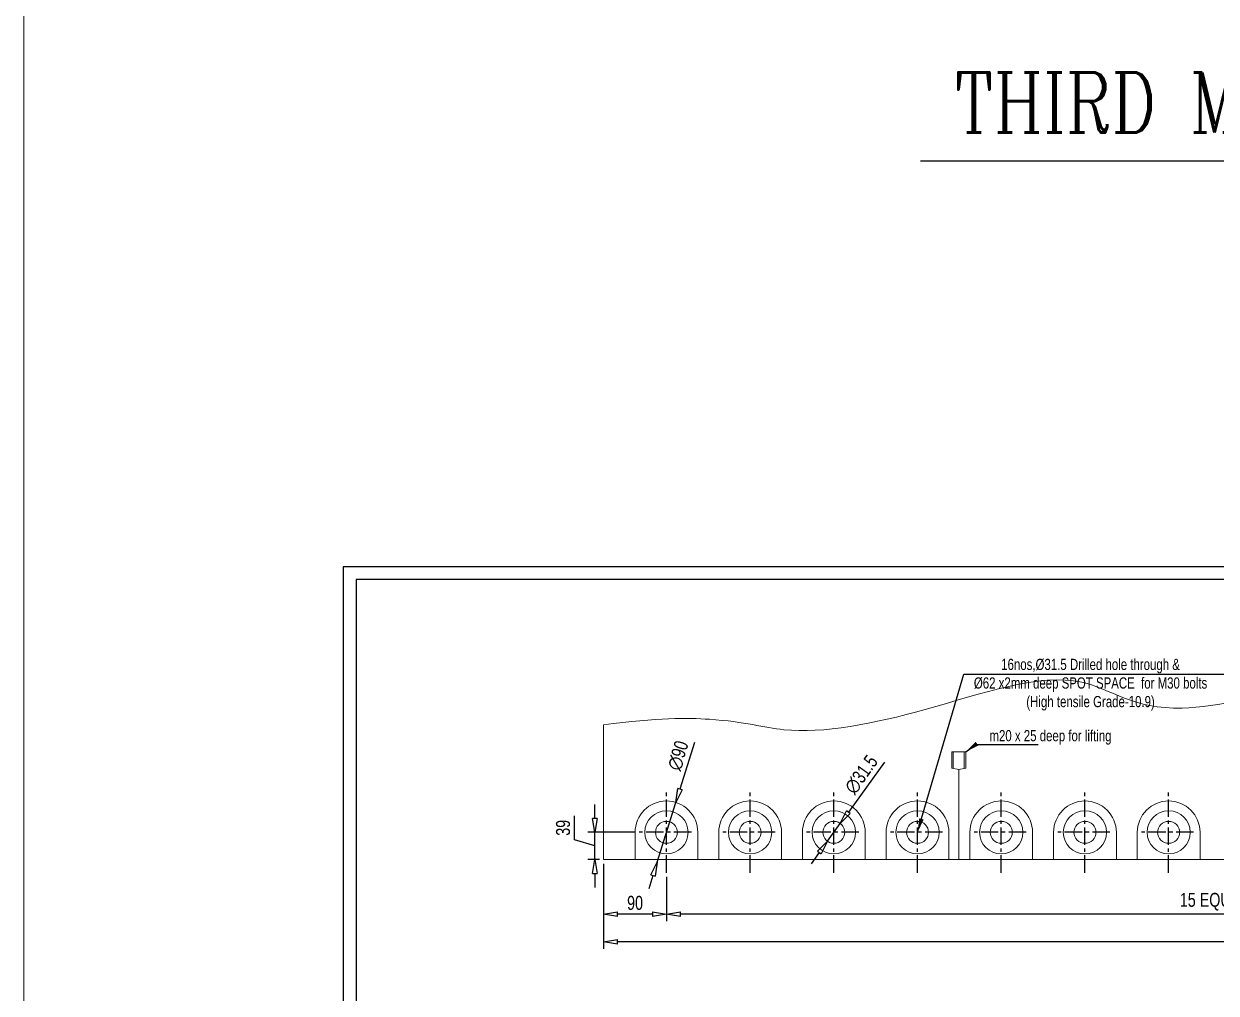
# Model space of a CAD drawing. Header units: millimetres. Extents: x 135002 to 160744, y 22203 to 27033.
# Drawn here: x 146015 to 146869, y 23768 to 24463 of the extents above; entities that cross this region are included whole.
import ezdxf

# ---------------------------------------------------------------- set-up
doc = ezdxf.new("R2010")
doc.units = ezdxf.units.MM
doc.header["$LTSCALE"] = 25
doc.linetypes.add('CENTER', pattern=[2, 1.25, -0.25, 0.25, -0.25])
doc.layers.get('0').update_dxf_attribs({"linetype": 'CONTINUOUS'})
doc.layers.get('Defpoints').update_dxf_attribs({"linetype": 'CONTINUOUS'})
doc.layers.add('04 DIMENSION', color=7, linetype='CONTINUOUS', lineweight=18)
doc.layers.add('main', color=7, linetype='CONTINUOUS', lineweight=30)
doc.styles.add('DIM-1', font='swisscl.ttf')
doc.styles.add('ROMANC', font='romanc', dxfattribs={"height": 1050})
doc.dimstyles.new('DIM-1', dxfattribs={"dimscale": 5, "dimtxt": 2, "dimasz": 2, "dimexe": 1, "dimexo": 0.6, "dimgap": 0.6, "dimtad": 1, "dimdec": 0, "dimzin": 0, "dimdsep": 46, "dimtxsty": 'DIM-1', "dimblk": 'CLOSEDBLANK', "dimcen": 0, "dimclrd": 8, "dimclre": 8, "dimclrt": 6, "dimadec": 0, "dimazin": 0, "dimtfac": 1, "dimtdec": 0, "dimtmove": 1, "dimatfit": 0, "dimfxl": 1, "dimtolj": 1, "dimtzin": 0, "dimarcsym": 1})

# ---------------------------------------------------------------- blocks, each defined once
blk = doc.blocks.new('_ClosedBlank')
at = {"color": 0, "linetype": 'ByBlock', "lineweight": -2}
for p, q in [((-1, 0.167), (0, 0)), ((-1, 0.167), (-1, -0.167)), ((0, 0), (-1, -0.167))]:
    blk.add_line(p, q, dxfattribs=at)
blk = doc.blocks.new('*D91')
at = {"layer": '04 DIMENSION', "color": 8, "lineweight": -2, "transparency": 16777216}
blk.add_line((146681.32, 23714.77), (146655.61, 23588.43), dxfattribs=at)
at = {"layer": 'Defpoints', "color": 0, "transparency": 16777216}
for p in [(146772.39, 24162.26), (146653.61, 23578.63)]:
    blk.add_point(p, dxfattribs=at)
at = {"layer": '04 DIMENSION', "color": 8, "lineweight": -2, "transparency": 16777216, "xscale": 10, "yscale": 10, "zscale": 10, "rotation": 258.4967789000252}
blk.add_blockref('_ClosedBlank', (146653.61, 23578.63), dxfattribs=at)
at = {"layer": '04 DIMENSION', "color": 6, "transparency": 16777216, "insert": (146670.36, 23701.66), "char_height": 10, "attachment_point": 5, "rotation": 78.49678, "style": 'DIM-1'}
blk.add_mtext('\\A1;R596', dxfattribs=at)
blk = doc.blocks.new('*D435')
at = {"layer": '04 DIMENSION', "color": 8, "linetype": 'Continuous', "lineweight": -2, "transparency": 16777216}
for p, q in [((146475.4, 23851.53), (146475.4, 23819.74)), ((147375.4, 23827.74), (147375.4, 23829.74))]:
    blk.add_line(p, q, dxfattribs=at)
at = {"layer": '04 DIMENSION', "color": 8, "lineweight": -2, "transparency": 16777216}
blk.add_line((147365.4, 23824.74), (146485.4, 23824.74), dxfattribs=at)
at = {"layer": 'Defpoints', "color": 0, "transparency": 16777216}
for p in [(146475.4, 23854.53), (146475.4, 23824.74), (147375.4, 23824.74)]:
    blk.add_point(p, dxfattribs=at)
at = {"layer": '04 DIMENSION', "color": 8, "lineweight": -2, "transparency": 16777216, "xscale": 10, "yscale": 10, "zscale": 10, "rotation": 180}
blk.add_blockref('_ClosedBlank', (146475.4, 23824.74), dxfattribs=at)
at = {"layer": '04 DIMENSION', "color": 8, "lineweight": -2, "transparency": 16777216, "xscale": 10, "yscale": 10, "zscale": 10}
blk.add_blockref('_ClosedBlank', (147375.4, 23824.74), dxfattribs=at)
at = {"layer": '04 DIMENSION', "color": 6, "transparency": 16777216, "insert": (146925.4, 23833.75), "char_height": 10, "attachment_point": 5, "style": 'DIM-1'}
blk.add_mtext('\\A1;15 EQUAL PITCHES @ 120 = 1800', dxfattribs=at)
blk = doc.blocks.new('*D436')
at = {"layer": '04 DIMENSION', "color": 8, "linetype": 'Continuous', "lineweight": -2, "transparency": 16777216}
for p, q in [((146430.4, 23861.01), (146430.4, 23799.96)), ((147420.4, 23861.01), (147420.4, 23799.96))]:
    blk.add_line(p, q, dxfattribs=at)
at = {"layer": '04 DIMENSION', "color": 8, "lineweight": -2, "transparency": 16777216}
blk.add_line((147410.4, 23804.96), (146440.4, 23804.96), dxfattribs=at)
at = {"layer": 'Defpoints', "color": 0, "transparency": 16777216}
for p in [(146430.4, 23864.01), (147420.4, 23864.01), (146430.4, 23804.96)]:
    blk.add_point(p, dxfattribs=at)
at = {"layer": '04 DIMENSION', "color": 8, "lineweight": -2, "transparency": 16777216, "xscale": 10, "yscale": 10, "zscale": 10, "rotation": 180}
blk.add_blockref('_ClosedBlank', (146430.4, 23804.96), dxfattribs=at)
at = {"layer": '04 DIMENSION', "color": 8, "lineweight": -2, "transparency": 16777216, "xscale": 10, "yscale": 10, "zscale": 10}
blk.add_blockref('_ClosedBlank', (147420.4, 23804.96), dxfattribs=at)
at = {"layer": '04 DIMENSION', "color": 6, "transparency": 16777216, "insert": (146925.4, 23813.08), "char_height": 10, "attachment_point": 5, "style": 'DIM-1'}
blk.add_mtext('\\A1; = 1980 =', dxfattribs=at)
blk = doc.blocks.new('*D437')
at = {"layer": '04 DIMENSION', "color": 8, "linetype": 'Continuous', "lineweight": -2, "transparency": 16777216}
for p, q in [((146430.4, 23861.01), (146430.4, 23819.74)), ((146475.4, 23851.53), (146475.4, 23819.74))]:
    blk.add_line(p, q, dxfattribs=at)
at = {"layer": '04 DIMENSION', "color": 8, "lineweight": -2, "transparency": 16777216}
blk.add_line((146465.4, 23824.74), (146440.4, 23824.74), dxfattribs=at)
at = {"layer": 'Defpoints', "color": 0, "transparency": 16777216}
for p in [(146430.4, 23864.01), (146475.4, 23854.53), (146430.4, 23824.74)]:
    blk.add_point(p, dxfattribs=at)
at = {"layer": '04 DIMENSION', "color": 8, "lineweight": -2, "transparency": 16777216, "xscale": 10, "yscale": 10, "zscale": 10, "rotation": 180}
blk.add_blockref('_ClosedBlank', (146430.4, 23824.74), dxfattribs=at)
at = {"layer": '04 DIMENSION', "color": 8, "lineweight": -2, "transparency": 16777216, "xscale": 10, "yscale": 10, "zscale": 10}
blk.add_blockref('_ClosedBlank', (146475.4, 23824.74), dxfattribs=at)
at = {"layer": '04 DIMENSION', "color": 6, "transparency": 16777216, "insert": (146452.9, 23832.86), "char_height": 10, "attachment_point": 5, "style": 'DIM-1'}
blk.add_mtext('\\A1;90', dxfattribs=at)
blk = doc.blocks.new('*D438')
at = {"layer": '04 DIMENSION', "color": 8, "lineweight": -2, "transparency": 16777216}
for p, q in [((146424.06, 23893.51), (146424.06, 23903.51)), ((146409.44, 23878.15), (146409.44, 23895.36)), ((146424.06, 23864.01), (146424.06, 23883.51)), ((146424.06, 23864.01), (146424.06, 23883.51)), ((146424.06, 23873.76), (146409.44, 23878.15)), ((146424.06, 23854.01), (146424.06, 23844.01))]:
    blk.add_line(p, q, dxfattribs=at)
at = {"layer": '04 DIMENSION', "color": 8, "linetype": 'Continuous', "lineweight": -2, "transparency": 16777216}
for p, q in [((146452.9, 23883.51), (146419.06, 23883.51)), ((146427.4, 23864.01), (146419.06, 23864.01))]:
    blk.add_line(p, q, dxfattribs=at)
at = {"layer": 'Defpoints', "color": 0, "transparency": 16777216}
for p in [(146424.06, 23883.51), (146455.9, 23883.51), (146430.4, 23864.01)]:
    blk.add_point(p, dxfattribs=at)
at = {"layer": '04 DIMENSION', "color": 8, "lineweight": -2, "transparency": 16777216, "xscale": 10, "yscale": 10, "zscale": 10}
for p, rotation in [((146424.06, 23883.51), 270), ((146424.06, 23864.01), 90)]:
    blk.add_blockref('_ClosedBlank', p, dxfattribs=dict(at, rotation=rotation))
at = {"layer": '04 DIMENSION', "color": 6, "transparency": 16777216, "insert": (146401.32, 23886.75), "char_height": 10, "attachment_point": 5, "rotation": 90, "style": 'DIM-1'}
blk.add_mtext('\\A1;39', dxfattribs=at)
blk = doc.blocks.new('*D439')
at = {"layer": '04 DIMENSION', "color": 8, "lineweight": -2, "transparency": 16777216}
for p, q in [((146495.4, 23947.91), (146485.04, 23914.55)), ((146468.73, 23862.02), (146482.08, 23905)), ((146465.76, 23852.47), (146462.8, 23842.92))]:
    blk.add_line(p, q, dxfattribs=at)
at = {"layer": 'Defpoints', "color": 0, "transparency": 16777216}
for p in [(146482.08, 23905), (146468.73, 23862.02)]:
    blk.add_point(p, dxfattribs=at)
at = {"layer": '04 DIMENSION', "color": 8, "lineweight": -2, "transparency": 16777216, "xscale": 10, "yscale": 10, "zscale": 10}
for p, rotation in [((146482.08, 23905), 252.7465637046211), ((146468.73, 23862.02), 72.74656370462105)]:
    blk.add_blockref('_ClosedBlank', p, dxfattribs=dict(at, rotation=rotation))
at = {"layer": '04 DIMENSION', "color": 6, "transparency": 16777216, "insert": (146483.81, 23938.45), "char_height": 10, "attachment_point": 5, "rotation": 72.74656, "style": 'DIM-1'}
blk.add_mtext('\\A1;∅90', dxfattribs=at)
blk = doc.blocks.new('*D440')
at = {"layer": '04 DIMENSION', "color": 8, "lineweight": -2, "transparency": 16777216}
for p, q in [((146631.8, 23933.93), (146605.86, 23898)), ((146590.79, 23877.12), (146600.01, 23889.89)), ((146584.94, 23869.02), (146579.09, 23860.91))]:
    blk.add_line(p, q, dxfattribs=at)
at = {"layer": 'Defpoints', "color": 0, "transparency": 16777216}
for p in [(146600.01, 23889.89), (146590.79, 23877.12)]:
    blk.add_point(p, dxfattribs=at)
at = {"layer": '04 DIMENSION', "color": 8, "lineweight": -2, "transparency": 16777216, "xscale": 10, "yscale": 10, "zscale": 10}
for p, rotation in [((146600.01, 23889.89), 234.1755719419344), ((146590.79, 23877.12), 54.17557194193436)]:
    blk.add_blockref('_ClosedBlank', p, dxfattribs=dict(at, rotation=rotation))
at = {"layer": '04 DIMENSION', "color": 6, "transparency": 16777216, "insert": (146615.06, 23924.86), "char_height": 10, "attachment_point": 5, "rotation": 54.17557, "style": 'DIM-1'}
blk.add_mtext('\\A1;∅31.5', dxfattribs=at)

msp = doc.modelspace()

# ---------------------------------------------------------------- linework, layer by layer
at = {"color": 52, "ltscale": 0.6, "true_color": 0xc8c92d}
msp.add_line((146657.488, 24364.986), (147071.957, 24364.986), dxfattribs=at)
at = {"color": 1, "linetype": 'CENTER', "ltscale": 0.4}
for p, q in [((146475.402, 23854.533), (146475.402, 23912.485)), ((146475.402, 23854.533), (146475.402, 23912.485)), ((146535.402, 23854.533), (146535.402, 23912.485)), ((146535.402, 23854.533), (146535.402, 23912.485)), ((146595.402, 23854.533), (146595.402, 23912.485)), ((146595.402, 23854.533), (146595.402, 23912.485)), ((146655.402, 23854.533), (146655.402, 23912.485)), ((146655.402, 23854.533), (146655.402, 23912.485)), ((146715.402, 23854.533), (146715.402, 23912.485)), ((146715.402, 23854.533), (146715.402, 23912.485)), ((146775.402, 23854.533), (146775.402, 23912.485)), ((146775.402, 23854.533), (146775.402, 23912.485)), ((146835.402, 23854.533), (146835.402, 23912.485)), ((146835.402, 23854.533), (146835.402, 23912.485)), ((146493.313, 23883.509), (146455.898, 23883.509)), ((146493.313, 23883.509), (146455.898, 23883.509)), ((146553.313, 23883.509), (146515.898, 23883.509)), ((146553.313, 23883.509), (146515.898, 23883.509)), ((146613.313, 23883.509), (146575.898, 23883.509)), ((146613.313, 23883.509), (146575.898, 23883.509)), ((146673.313, 23883.509), (146635.898, 23883.509)), ((146673.313, 23883.509), (146635.898, 23883.509)), ((146733.313, 23883.509), (146695.898, 23883.509)), ((146733.313, 23883.509), (146695.898, 23883.509)), ((146793.313, 23883.509), (146755.898, 23883.509)), ((146793.313, 23883.509), (146755.898, 23883.509)), ((146853.313, 23883.509), (146815.898, 23883.509)), ((146853.313, 23883.509), (146815.898, 23883.509))]:
    msp.add_line(p, q, dxfattribs=at)
for points in [[(146243.773, 23124.78), (147578.561, 23124.78), (147578.561, 24073.966), (146243.773, 24073.966)], [(146252.985, 23133.991), (147569.349, 23133.991), (147569.349, 24064.754), (146252.985, 24064.754)]]:
    msp.add_lwpolyline(points, close=True)
at = {"layer": '04 DIMENSION'}
for p, q in [((146430.402, 23864.009), (146430.402, 23960.567)), ((146430.402, 23864.009), (146430.402, 23960.567)), ((146679.928, 23941.168), (146679.928, 23929.55)), ((146689.928, 23941.168), (146679.928, 23941.168)), ((146679.928, 23941.168), (146679.928, 23929.55)), ((146689.928, 23941.168), (146679.928, 23941.168)), ((146680.928, 23941.168), (146680.928, 23929.373)), ((146680.928, 23941.168), (146680.928, 23929.373)), ((146688.928, 23929.373), (146688.928, 23941.168)), ((146688.928, 23929.373), (146688.928, 23941.168)), ((146689.928, 23929.55), (146689.928, 23941.168)), ((146689.928, 23929.55), (146689.928, 23941.168)), ((146684.928, 23928.668), (146679.928, 23929.55)), ((146684.928, 23928.668), (146679.928, 23929.55)), ((146684.928, 23928.668), (146689.928, 23929.55)), ((146684.928, 23928.668), (146689.928, 23929.55)), ((146684.928, 23928.668), (146684.928, 23864.009)), ((146684.928, 23928.668), (146684.928, 23864.009)), ((146452.902, 23883.509), (146452.902, 23864.009)), ((146452.902, 23883.509), (146452.902, 23864.009)), ((146497.902, 23883.509), (146497.902, 23864.009)), ((146497.902, 23883.509), (146497.902, 23864.009)), ((146512.902, 23883.509), (146512.902, 23864.009)), ((146512.902, 23883.509), (146512.902, 23864.009)), ((146557.902, 23883.509), (146557.902, 23864.009)), ((146557.902, 23883.509), (146557.902, 23864.009)), ((146572.902, 23883.509), (146572.902, 23864.009)), ((146572.902, 23883.509), (146572.902, 23864.009)), ((146617.902, 23883.509), (146617.902, 23864.009)), ((146617.902, 23883.509), (146617.902, 23864.009)), ((146632.902, 23883.509), (146632.902, 23864.009)), ((146632.902, 23883.509), (146632.902, 23864.009)), ((146677.902, 23883.509), (146677.902, 23864.009)), ((146677.902, 23883.509), (146677.902, 23864.009)), ((146692.902, 23883.509), (146692.902, 23864.009)), ((146692.902, 23883.509), (146692.902, 23864.009)), ((146737.902, 23883.509), (146737.902, 23864.009)), ((146737.902, 23883.509), (146737.902, 23864.009)), ((146752.902, 23883.509), (146752.902, 23864.009)), ((146752.902, 23883.509), (146752.902, 23864.009)), ((146797.902, 23883.509), (146797.902, 23864.009)), ((146797.902, 23883.509), (146797.902, 23864.009)), ((146812.902, 23883.509), (146812.902, 23864.009)), ((146812.902, 23883.509), (146812.902, 23864.009)), ((146857.902, 23883.509), (146857.902, 23864.009)), ((146857.902, 23883.509), (146857.902, 23864.009)), ((146925.402, 23864.009), (146430.402, 23864.009)), ((146925.402, 23864.009), (146430.402, 23864.009))]:
    msp.add_line(p, q, dxfattribs=at)
msp.add_lwpolyline([(146014.774, 25686.158), (147843.796, 25686.158), (147843.796, 22875.468), (146014.774, 22875.468)], close=True, dxfattribs=at)
for centre, radius in [((146475.402, 23883.509), 15.5), ((146475.402, 23883.509), 15.5), ((146535.402, 23883.509), 15.5), ((146535.402, 23883.509), 15.5), ((146595.402, 23883.509), 15.5), ((146595.402, 23883.509), 15.5), ((146655.402, 23883.509), 15.5), ((146655.402, 23883.509), 15.5), ((146715.402, 23883.509), 15.5), ((146715.402, 23883.509), 15.5), ((146775.402, 23883.509), 15.5), ((146775.402, 23883.509), 15.5), ((146835.402, 23883.509), 15.5), ((146835.402, 23883.509), 15.5), ((146475.402, 23883.509), 7.875), ((146475.402, 23883.509), 7.875), ((146535.402, 23883.509), 7.875), ((146535.402, 23883.509), 7.875), ((146595.402, 23883.509), 7.875), ((146595.402, 23883.509), 7.875), ((146655.402, 23883.509), 7.875), ((146655.402, 23883.509), 7.875), ((146715.402, 23883.509), 7.875), ((146715.402, 23883.509), 7.875), ((146775.402, 23883.509), 7.875), ((146775.402, 23883.509), 7.875), ((146835.402, 23883.509), 7.875), ((146835.402, 23883.509), 7.875)]:
    msp.add_circle(centre, radius, dxfattribs=at)
for centre in [(146475.402, 23883.509), (146475.402, 23883.509), (146535.402, 23883.509), (146535.402, 23883.509), (146595.402, 23883.509), (146595.402, 23883.509), (146655.402, 23883.509), (146655.402, 23883.509), (146715.402, 23883.509), (146715.402, 23883.509), (146775.402, 23883.509), (146775.402, 23883.509), (146835.402, 23883.509), (146835.402, 23883.509)]:
    msp.add_arc(centre, 22.5, 0, 180, dxfattribs=at)
msp.add_open_spline([(146430.402, 23960.567), (146469.371, 23965.771), (146524.949, 23965.379), (146568.376, 23950.499), (146664.554, 23969.198), (146770.304, 24008.29), (146821.405, 23961.067), (146904.857, 23982.067), (146925.402, 23984.672)], degree=3, knots=[86.2999885, 86.2999885, 86.2999885, 86.2999885, 151.5023635, 259.5482511, 464.1142551, 690.4795572, 844.0967763, 953.3777368, 953.3777368, 953.3777368, 953.3777368], dxfattribs=at)
msp.add_open_spline([(146430.402, 23960.567), (146469.371, 23965.771), (146524.949, 23965.379), (146568.376, 23950.499), (146664.554, 23969.198), (146770.304, 24008.29), (146821.405, 23961.067), (146904.857, 23982.067), (146925.402, 23984.672)], degree=3, knots=[86.2999885, 86.2999885, 86.2999885, 86.2999885, 151.5023635, 259.5482511, 464.1142551, 690.4795572, 844.0967763, 953.3777368, 953.3777368, 953.3777368, 953.3777368], dxfattribs=at)

# ---------------------------------------------------------------- texts
at = {"layer": '04 DIMENSION', "color": 6, "char_height": 8, "attachment_point": 5, "style": 'DIM-1'}
for s, insert in [('\\A1;16nos,%%C31.5 Drilled hole through & \\P%%C62 x2mm deep SPOT SPACE  for M30 bolts \\P(High tensile Grade-10.9)', (146779.419, 23989.391)), ('\\A1;m20 x 25 deep for lifting ', (146750.713, 23951.609))]:
    msp.add_mtext(s, dxfattribs=dict(at, insert=insert))
at = {"layer": 'main', "linetype": 'Continuous', "style": 'ROMANC', "width": 0.8}
msp.add_text('THIRD MILL', height=43.2, dxfattribs=at).set_placement((146681.733, 24385.224))

# ---------------------------------------------------------------- dimensions: what is measured, and where the dimension line sits
at = {"layer": '04 DIMENSION'}
dim = msp.add_radius_dim(center=(146772.389, 24162.264), mpoint=(146653.613, 23578.627), dimstyle='DIM-1', dxfattribs=at)
dim.commit()
dim.dimension.update_dxf_attribs({"geometry": '*D91', "text_midpoint": (146678.32, 23700.036), "dimtype": 164})
for p1, p2, override, picture, middle in [((146468.729, 23862.021), (146482.076, 23904.996), {"dimlfac": 2}, '*D439', (146483.812, 23938.453)), ((146590.793, 23877.124), (146600.012, 23889.894), {"dimdec": 1, "dimlfac": 2}, '*D440', (146615.057, 23924.857))]:
    dim = msp.add_diameter_dim_2p(p1=p1, p2=p2, dimstyle='DIM-1', override=override, dxfattribs=at)
    dim.commit()
    dim.dimension.update_dxf_attribs({"geometry": picture, "text_midpoint": middle})
dim = msp.add_linear_dim(base=(146424.063, 23883.509), p1=(146430.402, 23864.009), p2=(146455.898, 23883.509), angle=90, text='39', dimstyle='DIM-1', dxfattribs=at)
dim.commit()
dim.dimension.update_dxf_attribs({"geometry": '*D438', "text_midpoint": (146401.32, 23881.145)})
for base, p1, p2, text, picture, middle in [((146475.402, 23824.736), (147375.402, 23824.736), (146475.402, 23854.533), '15 EQUAL PITCHES @ 120 = 1800', '*D435', (146925.402, 23833.748)), ((146430.402, 23804.959), (147420.402, 23864.009), (146430.402, 23864.009), ' = 1980 =', '*D436', (146925.402, 23813.08)), ((146430.402, 23824.736), (146475.402, 23854.533), (146430.402, 23864.009), '90', '*D437', (146452.902, 23832.857))]:
    dim = msp.add_linear_dim(base=base, p1=p1, p2=p2, text=text, dimstyle='DIM-1', dxfattribs=at)
    dim.commit()
    dim.dimension.update_dxf_attribs({"geometry": picture, "text_midpoint": middle})

# ---------------------------------------------------------------- leaders
for points in [[(146655.402, 23883.509), (146688.524, 23996.947), (146891.217, 23996.947)], [(146655.402, 23883.509), (146688.524, 23996.947), (146891.217, 23996.947)], [(146689.928, 23941.168), (146697.291, 23946.574), (146741.916, 23946.574)], [(146689.928, 23941.168), (146697.291, 23946.574), (146741.916, 23946.574)]]:
    msp.add_leader(points, dimstyle='DIM-1', dxfattribs=at)

doc.saveas('drawing.dxf')
